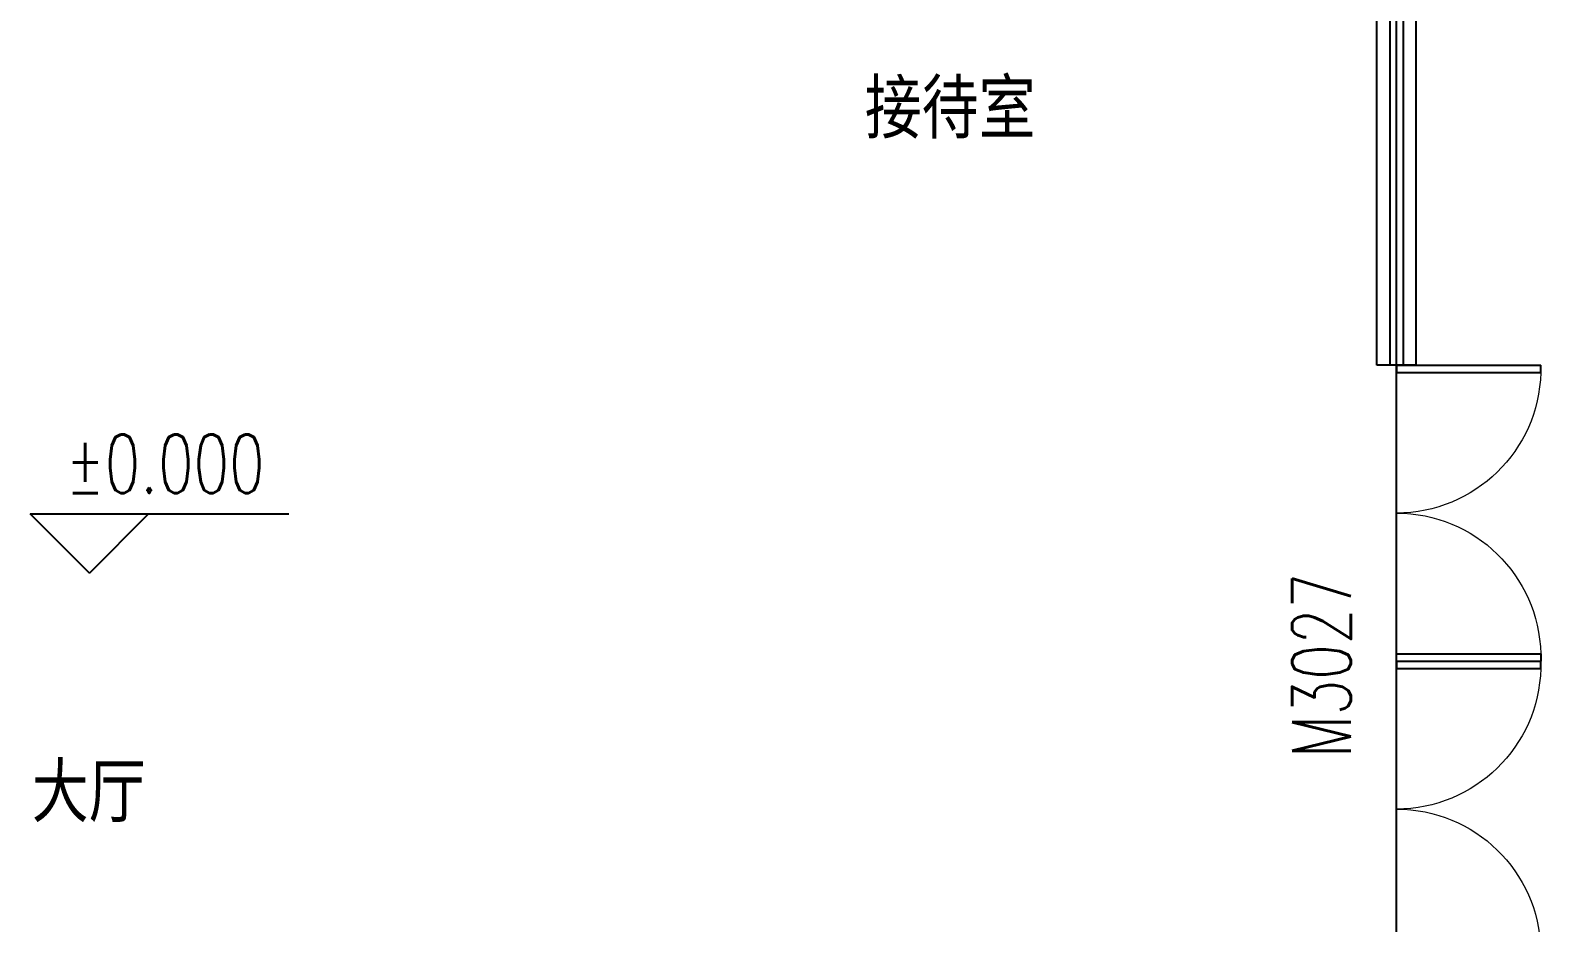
# Model space of a CAD drawing. Extents: x -6243262 to 3079315, y -2914302 to 172723.
# Drawn here: x -2538973 to -2531319, y -711628 to -707104 of the extents above; entities that cross this region are included whole.
import ezdxf

# ---------------------------------------------------------------- set-up
doc = ezdxf.new("R2010")
doc.units = 0
doc.header["$LTSCALE"] = 1000
for name, color, linetype in [('DIM_ELEV', 3, 'Continuous'), ('DOTE', 24, 'Continuous'), ('PUB_TEXT', 7, 'Continuous'), ('WINDOW', 4, 'Continuous'), ('WINDOW_TEXT', 7, 'Continuous')]:
    doc.layers.add(name, color=color, linetype=linetype)
doc.styles.add('-宋体', font='', dxfattribs={"width": 0.8})
doc.styles.add('_TCH_DIM', font='SIMPLEX', dxfattribs={"bigfont": 'GBCBIG'})
doc.styles.add('_TCH_WINDOW', font='SIMPLEX', dxfattribs={"height": 3.5, "bigfont": 'GBCBIG'})
doc.styles.get('-宋体').set_extended_font_data('SimSun')

# ---------------------------------------------------------------- blocks, each defined once
blk = doc.blocks.new('$DorLib2D$00000002')
at = {"color": 0}
for p, q in [((-0.5, 0), (-0.5, 0.4875)), ((-0.475, 0.4875), (-0.5, 0.4875)), ((-0.475, 0), (-0.475, 0.4875)), ((0.475, 0), (0.475, 0.4875)), ((0.475, 0.4875), (0.5, 0.4875)), ((0.5, 0), (0.5, 0.4875)), ((-0.5, 0), (-0.475, 0)), ((0.5, 0), (0.475, 0))]:
    blk.add_line(p, q, dxfattribs=at)
at = {"color": 0, "lineweight": 13}
for centre, start, end in [((-0.4875, 0), 0, 88.5307), ((0.4875, 0), 91.4693, 180)]:
    blk.add_arc(centre, 0.4875, start, end, dxfattribs=at)
blk = doc.blocks.new('$WINLIB2D$00000001')
at = {"color": 0}
for points in [[(-0.5, 0.5), (-0.5, -0.5)], [(-0.5, 0.5), (0.5, 0.5)], [(0.5, -0.5), (0.5, 0.5)], [(0.5, 0.1667), (-0.5, 0.1667)], [(0.5, -0.1667), (-0.5, -0.1667)], [(-0.5, -0.5), (0.5, -0.5)]]:
    blk.add_lwpolyline(points, dxfattribs=at)

msp = doc.modelspace()

# ---------------------------------------------------------------- linework, layer by layer
at = {"layer": 'DIM_ELEV'}
for p, q in [((-2538673.4, -709855.4), (-2538973.4, -709555.4)), ((-2538973.4, -709555.4), (-2537663.5, -709555.4)), ((-2538673.4, -709855.4), (-2538373.4, -709555.4))]:
    msp.add_line(p, q, dxfattribs=at)
at = {"layer": 'DOTE'}
msp.add_line((-2532050.4, -721001.6), (-2532050.4, -700301.6), dxfattribs=at)

# ---------------------------------------------------------------- block references
at = {"layer": 'WINDOW', "rotation": 90}
for name, p, xscale, yscale, zscale in [('$WINLIB2D$00000001', (-2532050.4, -706851.6), 3900.000000002212, -200, 3900.000000002212), ('$DorLib2D$00000002', (-2532050.4, -711051.6), 1500, -1500, 1500)]:
    msp.add_blockref(name, p, dxfattribs=dict(at, xscale=xscale, yscale=yscale, zscale=zscale))
at = {"layer": 'WINDOW'}
ref = msp.add_blockref('$DorLib2D$00000002', (-2532050.4, -709551.6), dxfattribs=dict(at, xscale=1500, yscale=-1500, zscale=1500, rotation=90))
ref.add_attrib('A', 'M3027', (-2532281.5, -710791.9), dxfattribs={"layer": 'WINDOW_TEXT', "height": 297.5, "rotation": 90, "style": '_TCH_WINDOW', "width": 0.705882})

# ---------------------------------------------------------------- texts
at = {"layer": 'DIM_ELEV', "color": 7, "style": '_TCH_DIM', "width": 0.705882}
msp.add_text('%%P0.000', height=297.5, dxfattribs=at).set_placement((-2538793.5, -709450.4))
at = {"layer": 'PUB_TEXT', "style": '-宋体', "width": 0.8}
for s, p in [('接待室', (-2534744.4, -707625)), ('大厅', (-2538965.4, -711089.9))]:
    msp.add_text(s, height=264.35, dxfattribs=at).set_placement(p)

doc.saveas('drawing.dxf')
